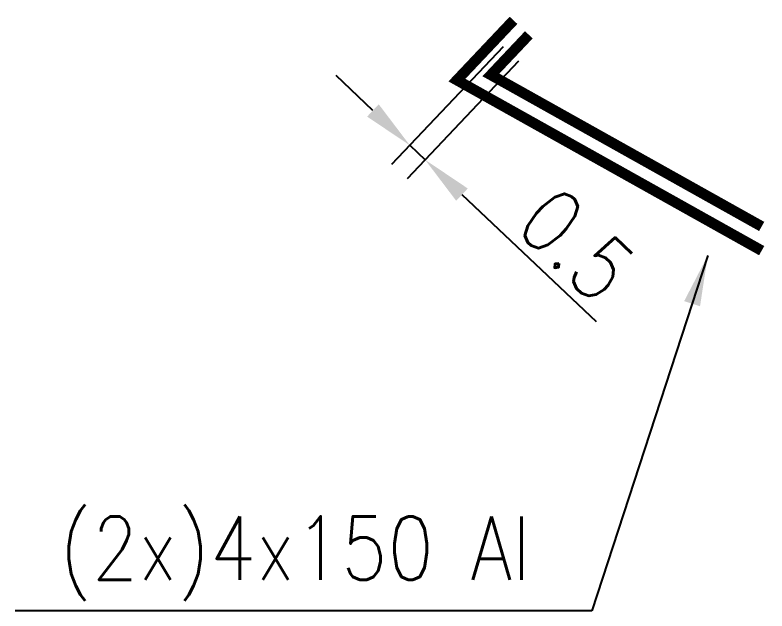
# Model space of a CAD drawing. Header units: millimetres. Extents: x 156000 to 157000, y 155106 to 155655.
# Drawn here: x 156982.33 to 157000.12, y 155590.45 to 155604.56 of the extents above; entities that cross this region are included whole.
import ezdxf

# ---------------------------------------------------------------- set-up
doc = ezdxf.new("R2010")
doc.units = ezdxf.units.MM
doc.header["$PDMODE"] = 34
doc.linetypes.add('B_ST_Al', pattern=[2000, 1000, 1000])
doc.layers.get('Defpoints').update_dxf_attribs({"linetype": 'CONTINUOUS'})
doc.layers.add('B_100', color=3, linetype='CONTINUOUS')
doc.styles.get("Standard").update_dxf_attribs({"font": 'romans.shx', "width": 0.85})
doc.dimstyles.get("Standard").update_dxf_attribs({"dimtxt": 1.5, "dimasz": 1.2, "dimexe": 0.625, "dimexo": 0.625, "dimgap": 0.25, "dimtad": 1, "dimdec": 1, "dimzin": 0, "dimdsep": 46, "dimtxsty": 'Standard', "dimcen": -0.5, "dimadec": 0, "dimazin": 0, "dimtfac": 1, "dimtdec": 1, "dimtmove": 0, "dimatfit": 3, "dimfxl": 1, "dimtolj": 1, "dimtzin": 0, "dimarcsym": 0})

# ---------------------------------------------------------------- blocks, each defined once
blk = doc.blocks.new('*D8')
at = {"layer": 'B_100', "color": 0, "linetype": 'Continuous', "lineweight": -2}
for p, q in [((156993.878, 155603.812), (156991.242, 155601.025)), ((156994.242, 155603.469), (156991.606, 155600.681)), ((156990.8, 155602.304), (156989.928, 155603.128)), ((156991.672, 155601.479), (156992.035, 155601.135)), ((156992.907, 155600.311), (156996.083, 155597.307))]:
    blk.add_line(p, q, dxfattribs=at)
at = {"layer": 'B_100', "color": 0, "linetype": 'Continuous'}
for points in [[(156990.937, 155602.449), (156990.662, 155602.158), (156991.672, 155601.479)], [(156993.044, 155600.456), (156992.769, 155600.166), (156992.035, 155601.135)]]:
    blk.add_solid(points, dxfattribs=at)
at = {"layer": 'Defpoints', "color": 0, "linetype": 'Continuous'}
for p in [(156994.308, 155604.267), (156994.671, 155603.923), (156992.035, 155601.135)]:
    blk.add_point(p, dxfattribs=at)
at = {"layer": 'B_100', "color": 0, "linetype": 'Continuous', "insert": (156995.618, 155599.124), "char_height": 1.5, "attachment_point": 5, "rotation": 316.5996}
blk.add_mtext('\\A1;0.5', dxfattribs=at)

msp = doc.modelspace()

# ---------------------------------------------------------------- linework, layer by layer
at = {"layer": 'B_100', "linetype": 'B_ST_Al', "const_width": 0.25, "flags": 128}
for points in [[(156994.126, 155604.438), (156992.787, 155603.022), (157000, 155598.984)], [(156994.489, 155604.095), (156993.591, 155603.145), (157000, 155599.557)]]:
    msp.add_lwpolyline(points, dxfattribs=at)

# ---------------------------------------------------------------- texts
at = {"layer": 'B_100', "linetype": 'Continuous', "insert": (156994.532, 155590.69), "char_height": 1.5, "attachment_point": 9}
msp.add_mtext('\\A1;(2x)4x150 Al', dxfattribs=at)

# ---------------------------------------------------------------- dimensions: what is measured, and where the dimension line sits
at = {"layer": 'B_100', "linetype": 'Continuous'}
dim = msp.add_linear_dim(base=(156992.035, 155601.135), p1=(156994.308, 155604.267), p2=(156994.671, 155603.923), angle=136.5996, dimstyle='Standard', dxfattribs=at)
dim.commit()
dim.dimension.update_dxf_attribs({"geometry": '*D8', "text_midpoint": (156994.931, 155598.397), "dimtype": 160})

# ---------------------------------------------------------------- leaders
at = {"layer": 'B_100', "linetype": 'Continuous', "annotation_type": 0, "has_hookline": 1, "hookline_direction": 1, "text_width": 12.204}
msp.add_leader([(156998.725, 155598.869), (156995.982, 155590.452), (156994.782, 155590.452)], dimstyle='Standard', override={"dimgap": 0.25, "dimtad": 1}, dxfattribs=at)

doc.saveas('drawing.dxf')
